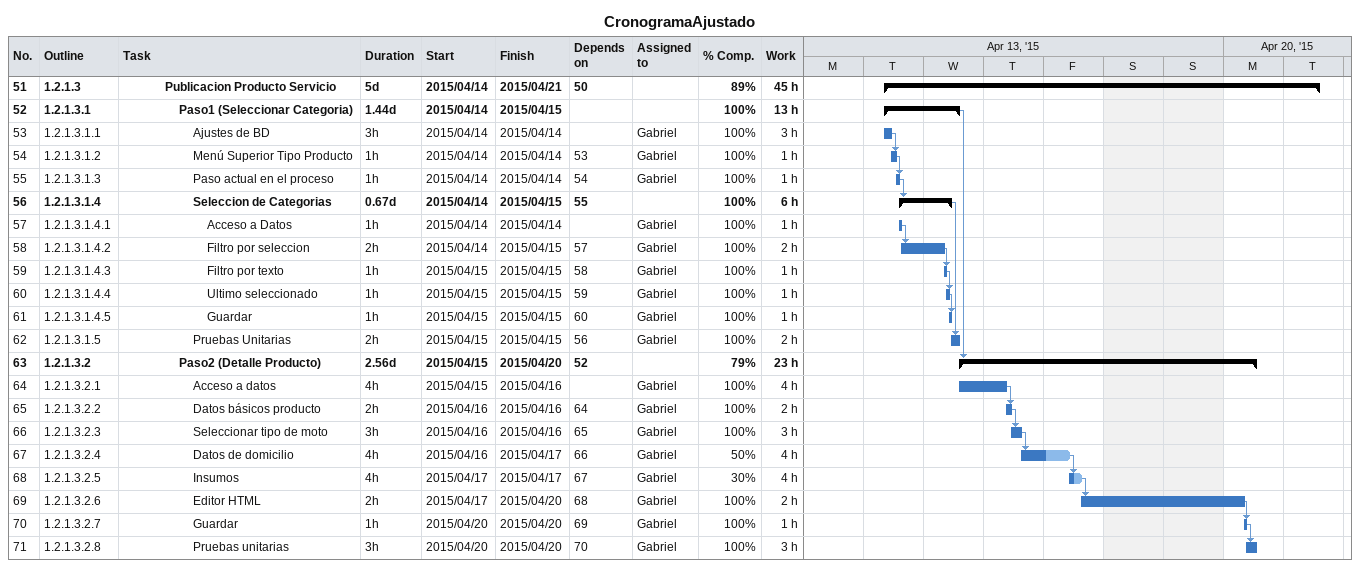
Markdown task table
CronogramaAjustado

| ID | WBS | Task | Duration | Start | Finish | Predecessors | Resources | % complete | Work (h) |
|---|---|---|---|---|---|---|---|---|---|
| 51 | 1.2.1.3 | **Publicacion Producto Servicio** | 5d | 2015-04-14 | 2015-04-21 | 50 |  | 89 | 45 |
| 52 | 1.2.1.3.1 | **Paso1 (Seleccionar Categoria)** | 1.44d | 2015-04-14 | 2015-04-15 |  |  | 100 | 13 |
| 53 | 1.2.1.3.1.1 | Ajustes de BD | 3h | 2015-04-14 | 2015-04-14 |  | Gabriel | 100 | 3 |
| 54 | 1.2.1.3.1.2 | Menú Superior Tipo Producto | 1h | 2015-04-14 | 2015-04-14 | 53 | Gabriel | 100 | 1 |
| 55 | 1.2.1.3.1.3 | Paso actual en el proceso | 1h | 2015-04-14 | 2015-04-14 | 54 | Gabriel | 100 | 1 |
| 56 | 1.2.1.3.1.4 | **Seleccion de Categorias** | 0.67d | 2015-04-14 | 2015-04-15 | 55 |  | 100 | 6 |
| 57 | 1.2.1.3.1.4.1 | Acceso a Datos | 1h | 2015-04-14 | 2015-04-14 |  | Gabriel | 100 | 1 |
| 58 | 1.2.1.3.1.4.2 | Filtro por seleccion | 2h | 2015-04-14 | 2015-04-15 | 57 | Gabriel | 100 | 2 |
| 59 | 1.2.1.3.1.4.3 | Filtro por texto | 1h | 2015-04-15 | 2015-04-15 | 58 | Gabriel | 100 | 1 |
| 60 | 1.2.1.3.1.4.4 | Ultimo seleccionado | 1h | 2015-04-15 | 2015-04-15 | 59 | Gabriel | 100 | 1 |
| 61 | 1.2.1.3.1.4.5 | Guardar | 1h | 2015-04-15 | 2015-04-15 | 60 | Gabriel | 100 | 1 |
| 62 | 1.2.1.3.1.5 | Pruebas Unitarias | 2h | 2015-04-15 | 2015-04-15 | 56 | Gabriel | 100 | 2 |
| 63 | 1.2.1.3.2 | **Paso2 (Detalle Producto)** | 2.56d | 2015-04-15 | 2015-04-20 | 52 |  | 79 | 23 |
| 64 | 1.2.1.3.2.1 | Acceso a datos | 4h | 2015-04-15 | 2015-04-16 |  | Gabriel | 100 | 4 |
| 65 | 1.2.1.3.2.2 | Datos básicos producto | 2h | 2015-04-16 | 2015-04-16 | 64 | Gabriel | 100 | 2 |
| 66 | 1.2.1.3.2.3 | Seleccionar tipo de moto | 3h | 2015-04-16 | 2015-04-16 | 65 | Gabriel | 100 | 3 |
| 67 | 1.2.1.3.2.4 | Datos de domicilio | 4h | 2015-04-16 | 2015-04-17 | 66 | Gabriel | 50 | 4 |
| 68 | 1.2.1.3.2.5 | Insumos | 4h | 2015-04-17 | 2015-04-17 | 67 | Gabriel | 30 | 4 |
| 69 | 1.2.1.3.2.6 | Editor HTML | 2h | 2015-04-17 | 2015-04-20 | 68 | Gabriel | 100 | 2 |
| 70 | 1.2.1.3.2.7 | Guardar | 1h | 2015-04-20 | 2015-04-20 | 69 | Gabriel | 100 | 1 |
| 71 | 1.2.1.3.2.8 | Pruebas unitarias | 3h | 2015-04-20 | 2015-04-20 | 70 | Gabriel | 100 | 3 |
